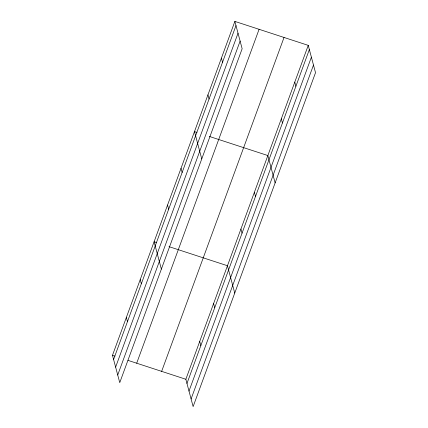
<?xml version="1.0" encoding="UTF-8"?>
<svg xmlns="http://www.w3.org/2000/svg" width="428" height="428" viewBox="0 0 428 428"><rect width="100%" height="100%" fill="white"/><g stroke="black" fill="none" stroke-linecap="round" stroke-linejoin="round"><path stroke-width="0.64" d="M234.876 21.4L242.146 48.733L119.754 382.637L112.478 355.31L234.876 21.4L308.246 45.363L315.522 72.69L193.124 406.6L185.854 379.267L308.246 45.363M113.591 359.483L235.983 25.573M115.624 367.122L238.016 33.218M117.721 374.998L240.113 41.088M136.692 363.217L259.084 29.307M161.64 371.36L284.031 37.455M186.966 383.44L309.358 49.536M188.999 391.085L311.391 57.175M191.091 398.96L313.489 65.051M196.966 132.402L194.483 131.589L201.754 158.922M209.383 136.457L267.858 155.551L275.129 182.884M156.578 242.59L154.096 241.777L161.367 269.11M168.996 246.646L227.466 265.74L234.742 293.073M112.478 355.31L114.966 356.117M128.004 360.376L185.854 379.267M294.785 82.09L295.892 86.263M281.319 118.818L282.432 122.997M221.41 58.128L222.523 62.306M254.393 192.279L255.505 196.452M207.949 94.861L209.057 99.034M240.932 229.012L242.039 233.185M181.023 168.322L182.13 172.495M213.599 303.58L214.706 307.759M167.557 205.049L168.669 209.222M199.726 341.426L200.834 345.599M140.224 279.623L141.331 283.796M126.351 317.464L127.464 321.637"/></g></svg>
